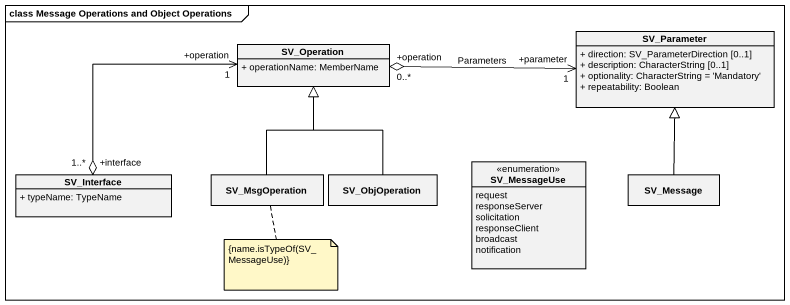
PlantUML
@startuml
mainframe class Message Operations and Object Operations
hide circle
hide empty members
skinparam classAttributeIconSize 0
class SV_Parameter {
  + direction: SV_ParameterDirection [0..1]
  + description: CharacterString [0..1]
  + optionality: CharacterString = 'Mandatory'
  + repeatability: Boolean
}
class SV_Operation {
  + operationName: MemberName
}
class SV_Interface {
  + typeName: TypeName
}
class SV_MsgOperation
class SV_ObjOperation
enum SV_MessageUse {
  request
  responseServer
  solicitation
  responseClient
  broadcast
  notification
}
class SV_Message
SV_Operation "+operation\n0..*" o-right-> "+parameter\n1" SV_Parameter : Parameters
SV_Interface "+interface\n1..*" o-right-> "+operation\n1" SV_Operation
SV_MsgOperation -up-|> SV_Operation
SV_ObjOperation -up-|> SV_Operation
SV_Message -up-|> SV_Parameter
note bottom of SV_MsgOperation : {name.isTypeOf(SV_MessageUse)}
@enduml
